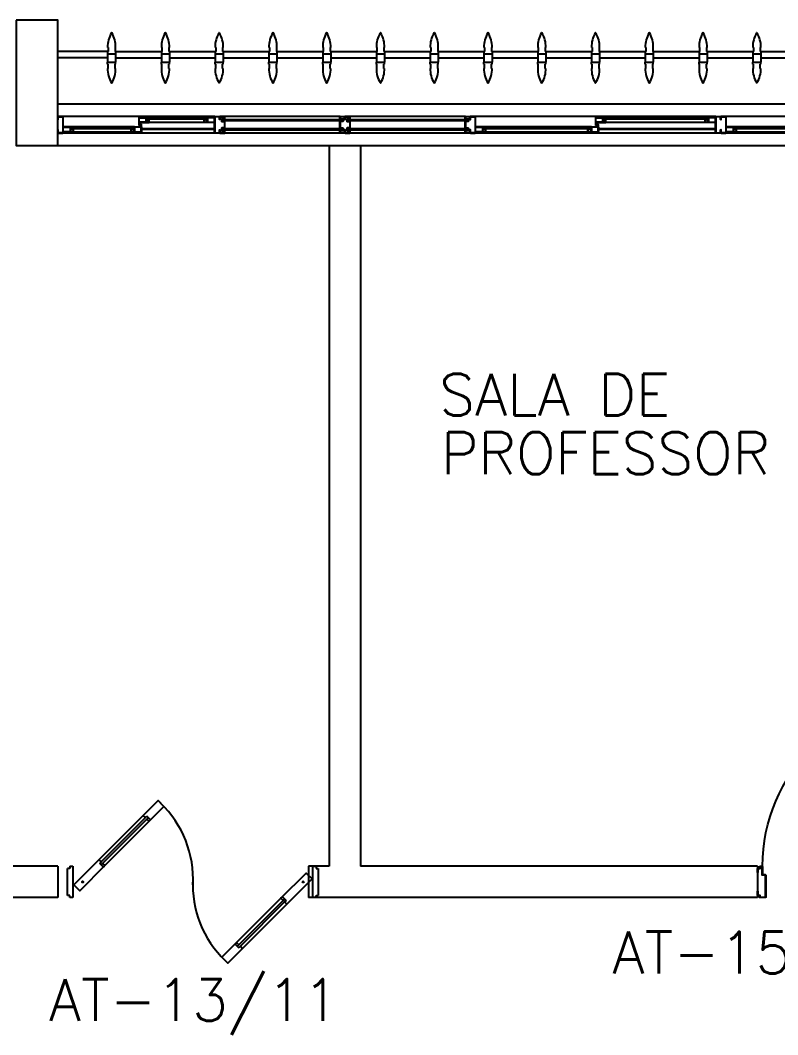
# Model space of a CAD drawing. Header units: millimetres. Extents: x 2686 to 2939, y 1294 to 1441.
# Drawn here: x 2748.941 to 2752.568, y 1316.118 to 1320.975 of the extents above; entities that cross this region are included whole.
import ezdxf

# ---------------------------------------------------------------- set-up
doc = ezdxf.new("R2010")
doc.units = ezdxf.units.MM
for name, color, linetype in [('AR-ALV', 2, 'Continuous'), ('AR-BRISES', 1, 'Continuous'), ('AR-ESQ', 1, 'Continuous'), ('AR-ESTC', 3, 'Continuous'), ('AR-PORTA', 1, 'Continuous'), ('BR-PAINEL', 1, 'Continuous'), ('BR-SUPORTE', 1, 'Continuous'), ('DT-ESQ-BAGUETE-C', 1, 'Continuous'), ('DT-ESQ-BAGUETE-V', 1, 'Continuous'), ('DT-ESQ-CHAPA DOBRADA-V', 1, 'Continuous'), ('DT-ESQ-MARCO-V', 1, 'Continuous'), ('DT-ESQ-PERFIL CADEIRA-C', 2, 'Continuous'), ('DT-ESQ-PERFIL CADEIRA-V', 2, 'Continuous'), ('DT-ESQ-PERFIL U SIMPLES-C', 2, 'Continuous'), ('DT-ESQ-PERFIL U-C', 2, 'Continuous'), ('DT-ESQ-PERFIL U-V', 1, 'Continuous'), ('DT-ESQ-VIDRO-C', 2, 'Continuous'), ('DT-ESQ-VIDRO-V', 71, 'Continuous'), ('DT-TXTMOD', 1, 'Continuous'), ('ENDEREÇO', 2, 'Continuous'), ('maçaneta', 1, 'Continuous'), ('mov', 1, 'Continuous'), ('PM-PERFIL U-C', 2, 'Continuous'), ('PM-V', 1, 'Continuous'), ('pm1', 2, 'Continuous'), ('pm2', 2, 'Continuous'), ('TEXTO', 2, 'Continuous'), ('VIDRO', 2, 'Continuous')]:
    doc.layers.add(name, color=color, linetype=linetype)
doc.styles.add('S10', font='simplex.shx', dxfattribs={"height": 0.1})
doc.styles.add('UNB-100', font='simplex.shx', dxfattribs={"height": 0.2})
doc.styles.add('UNB1-100', font='simplex.shx', dxfattribs={"height": 0.2})

# ---------------------------------------------------------------- blocks, each defined once
blk = doc.blocks.new('EF35-P')
at = {"layer": 'DT-ESQ-BAGUETE-C', "ltscale": 0.1}
for points in [[(1.9015, -0.08), (1.915, -0.08), (1.915, -0.0785), (1.902, -0.0785, -0.414214), (1.9015, -0.078), (1.9015, -0.067, -0.414214), (1.902, -0.0665), (1.915, -0.0665), (1.915, -0.065), (1.9015, -0.065, 0.414214), (1.9, -0.0665), (1.9, -0.0785, 0.414214)], [(2.61, -0.08), (2.5965, -0.08), (2.5965, -0.0785), (2.6095, -0.0785, 0.414214), (2.61, -0.078), (2.61, -0.067, 0.414214), (2.6095, -0.0665), (2.5965, -0.0665), (2.5965, -0.065), (2.61, -0.065, -0.414214), (2.6115, -0.0665), (2.6115, -0.0785, -0.414214)], [(3.1015, -0.08), (3.115, -0.08), (3.115, -0.0785), (3.102, -0.0785, -0.414214), (3.1015, -0.078), (3.1015, -0.067, -0.414214), (3.102, -0.0665), (3.115, -0.0665), (3.115, -0.065), (3.1015, -0.065, 0.414214), (3.1, -0.0665), (3.1, -0.0785, 0.414214)], [(4.7975, -0.08), (4.784, -0.08), (4.784, -0.0785), (4.797, -0.0785, 0.414214), (4.7975, -0.078), (4.7975, -0.067, 0.414214), (4.797, -0.0665), (4.784, -0.0665), (4.784, -0.065), (4.7975, -0.065, -0.414214), (4.799, -0.0665), (4.799, -0.0785, -0.414214)], [(5.0765, -0.08), (5.09, -0.08), (5.09, -0.0785), (5.077, -0.0785, -0.414214), (5.0765, -0.078), (5.0765, -0.067, -0.414214), (5.077, -0.0665), (5.09, -0.0665), (5.09, -0.065), (5.0765, -0.065, 0.414214), (5.075, -0.0665), (5.075, -0.0785, 0.414214)], [(2.0485, -0.125), (2.035, -0.125), (2.035, -0.1235), (2.048, -0.1235, 0.414214), (2.0485, -0.123), (2.0485, -0.112, 0.414214), (2.048, -0.1115), (2.035, -0.1115), (2.035, -0.11), (2.0485, -0.11, -0.414214), (2.05, -0.1115), (2.05, -0.1235, -0.414214)], [(2.5265, -0.125), (2.54, -0.125), (2.54, -0.1235), (2.527, -0.1235, -0.414214), (2.5265, -0.123), (2.5265, -0.112, -0.414214), (2.527, -0.1115), (2.54, -0.1115), (2.54, -0.11), (2.5265, -0.11, 0.414214), (2.525, -0.1115), (2.525, -0.1235, 0.414214)], [(4.4485, -0.125), (4.435, -0.125), (4.435, -0.1235), (4.448, -0.1235, 0.414214), (4.4485, -0.123), (4.4485, -0.112, 0.414214), (4.448, -0.1115), (4.435, -0.1115), (4.435, -0.11), (4.4485, -0.11, -0.414214), (4.45, -0.1115), (4.45, -0.1235, -0.414214)], [(4.714, -0.125), (4.7275, -0.125), (4.7275, -0.1235), (4.7145, -0.1235, -0.414214), (4.714, -0.123), (4.714, -0.112, -0.414214), (4.7145, -0.1115), (4.7275, -0.1115), (4.7275, -0.11), (4.714, -0.11, 0.414214), (4.7125, -0.1115), (4.7125, -0.1235, 0.414214)]]:
    blk.add_lwpolyline(points, format="xyb", close=True, dxfattribs=at)
at = {"layer": 'DT-ESQ-BAGUETE-V', "ltscale": 0.1}
for p, q in [((1.41, -0.065), (1.9015, -0.065)), ((2.61, -0.065), (3.1015, -0.065)), ((4.7975, -0.065), (5.0765, -0.065)), ((2.0485, -0.11), (2.5265, -0.11)), ((4.4485, -0.11), (4.714, -0.11))]:
    blk.add_line(p, q, dxfattribs=at)
at = {"layer": 'DT-ESQ-CHAPA DOBRADA-V', "ltscale": 0.1}
for p, q in [((2, -0.077), (2.5615, -0.077)), ((2, -0.08), (2.5615, -0.08)), ((4.4, -0.077), (4.749, -0.077)), ((4.4, -0.08), (4.749, -0.08))]:
    blk.add_line(p, q, dxfattribs=at)
at = {"layer": 'DT-ESQ-MARCO-V', "ltscale": 0.1}
for p, q in [((3.1985, -0.06), (3.7515, -0.06)), ((3.7985, -0.06), (4.3515, -0.06)), ((3.1985, -0.14), (3.7515, -0.14)), ((3.7985, -0.14), (4.3515, -0.14))]:
    blk.add_line(p, q, dxfattribs=at)
at = {"layer": 'DT-ESQ-PERFIL CADEIRA-C', "ltscale": 0.1}
for p, q in [((1.95, -0.0885), (1.9015, -0.0885)), ((2.5635, -0.0885), (2.61, -0.0885)), ((3.15, -0.0885), (3.1015, -0.0885)), ((4.751, -0.0885), (4.7975, -0.0885)), ((5.125, -0.0885), (5.0765, -0.0885)), ((2, -0.1335), (2.0485, -0.1335)), ((2.573, -0.1335), (2.5265, -0.1335)), ((4.4, -0.1335), (4.4485, -0.1335)), ((4.7605, -0.1335), (4.714, -0.1335))]:
    blk.add_line(p, q, dxfattribs=at)
for points in [[(1.9015, -0.09), (1.95, -0.09), (1.95, -0.0885), (1.915, -0.0885, 0.198912), (1.9161, -0.0881, 0.198913), (1.9165, -0.087), (1.9165, -0.067, -0.414214), (1.917, -0.0665), (1.95, -0.0665), (1.95, -0.065), (1.9165, -0.065, 0.414214), (1.915, -0.0665), (1.915, -0.0785), (1.915, -0.08), (1.915, -0.087), (1.9015, -0.087, 1)], [(2.61, -0.087, -1), (2.61, -0.09), (2.5635, -0.09, -0.414214), (2.5615, -0.088), (2.5615, -0.067, -0.414214), (2.5635, -0.065), (2.595, -0.065, -0.414214), (2.5965, -0.0665), (2.5965, -0.087)], [(2.5965, -0.0885, -0.198913), (2.5954, -0.0881, -0.198913), (2.595, -0.087), (2.595, -0.067, 0.414214), (2.5945, -0.0665), (2.5635, -0.0665, 0.414214), (2.563, -0.067), (2.563, -0.088, 0.414214), (2.5635, -0.0885)], [(3.1015, -0.09), (3.15, -0.09), (3.15, -0.0885), (3.115, -0.0885, 0.198912), (3.1161, -0.0881, 0.198913), (3.1165, -0.087), (3.1165, -0.067, -0.414214), (3.117, -0.0665), (3.15, -0.0665), (3.15, -0.065), (3.1165, -0.065, 0.414214), (3.115, -0.0665), (3.115, -0.0785), (3.115, -0.08), (3.115, -0.087), (3.1015, -0.087, 1)], [(4.7975, -0.087, -1), (4.7975, -0.09), (4.751, -0.09, -0.414214), (4.749, -0.088), (4.749, -0.067, -0.414214), (4.751, -0.065), (4.7825, -0.065, -0.414214), (4.784, -0.0665), (4.784, -0.087)], [(4.784, -0.0885, -0.198913), (4.7829, -0.0881, -0.198913), (4.7825, -0.087), (4.7825, -0.067, 0.414214), (4.782, -0.0665), (4.751, -0.0665, 0.414214), (4.7505, -0.067), (4.7505, -0.088, 0.414214), (4.751, -0.0885)], [(5.0765, -0.09), (5.125, -0.09), (5.125, -0.0885), (5.09, -0.0885, 0.198912), (5.0911, -0.0881, 0.198913), (5.0915, -0.087), (5.0915, -0.067, -0.414214), (5.092, -0.0665), (5.125, -0.0665), (5.125, -0.065), (5.0915, -0.065, 0.414214), (5.09, -0.0665), (5.09, -0.0785), (5.09, -0.08), (5.09, -0.087), (5.0765, -0.087, 1)], [(2.0485, -0.135), (2, -0.135), (2, -0.1335), (2.035, -0.1335, -0.198912), (2.0339, -0.1331, -0.198913), (2.0335, -0.132), (2.0335, -0.112, 0.414214), (2.033, -0.1115), (2, -0.1115), (2, -0.11), (2.0335, -0.11, -0.414214), (2.035, -0.1115), (2.035, -0.1235), (2.035, -0.125), (2.035, -0.132), (2.0485, -0.132, -1)], [(2.5265, -0.132, 1), (2.5265, -0.135), (2.573, -0.135, 0.414214), (2.575, -0.133), (2.575, -0.112, 0.414214), (2.573, -0.11), (2.5415, -0.11, 0.414214), (2.54, -0.1115), (2.54, -0.132)], [(2.54, -0.1335, 0.198913), (2.5411, -0.1331, 0.198913), (2.5415, -0.132), (2.5415, -0.112, -0.414214), (2.542, -0.1115), (2.573, -0.1115, -0.414214), (2.5735, -0.112), (2.5735, -0.133, -0.414214), (2.573, -0.1335)], [(4.4485, -0.135), (4.4, -0.135), (4.4, -0.1335), (4.435, -0.1335, -0.198912), (4.4339, -0.1331, -0.198913), (4.4335, -0.132), (4.4335, -0.112, 0.414214), (4.433, -0.1115), (4.4, -0.1115), (4.4, -0.11), (4.4335, -0.11, -0.414214), (4.435, -0.1115), (4.435, -0.1235), (4.435, -0.125), (4.435, -0.132), (4.4485, -0.132, -1)], [(4.714, -0.132, 1), (4.714, -0.135), (4.7605, -0.135, 0.414214), (4.7625, -0.133), (4.7625, -0.112, 0.414214), (4.7605, -0.11), (4.729, -0.11, 0.414214), (4.7275, -0.1115), (4.7275, -0.132)], [(4.7275, -0.1335, 0.198913), (4.7286, -0.1331, 0.198913), (4.729, -0.132), (4.729, -0.112, -0.414214), (4.7295, -0.1115), (4.7605, -0.1115, -0.414214), (4.761, -0.112), (4.761, -0.133, -0.414214), (4.7605, -0.1335)]]:
    blk.add_lwpolyline(points, format="xyb", close=True, dxfattribs=at)
at = {"layer": 'DT-ESQ-PERFIL CADEIRA-V', "ltscale": 0.1}
for p, q in [((1.395, -0.09), (1.9015, -0.09)), ((2.595, -0.09), (3.1015, -0.09)), ((4.7825, -0.09), (5.0765, -0.09)), ((2.0485, -0.135), (2.5265, -0.135)), ((4.4485, -0.135), (4.714, -0.135))]:
    blk.add_line(p, q, dxfattribs=at)
at = {"layer": 'DT-ESQ-PERFIL U SIMPLES-C', "ltscale": 0.1}
for points in [[(2.5635, -0.102), (2.5715, -0.102), (2.5715, -0.1005), (2.5635, -0.1005, -0.414214), (2.563, -0.1), (2.563, -0.092, -0.414214), (2.5635, -0.0915), (2.5715, -0.0915), (2.5715, -0.09), (2.5635, -0.09, 0.414214), (2.5615, -0.092), (2.5615, -0.1, 0.414214)], [(4.751, -0.102), (4.759, -0.102), (4.759, -0.1005), (4.751, -0.1005, -0.414214), (4.7505, -0.1), (4.7505, -0.092, -0.414214), (4.751, -0.0915), (4.759, -0.0915), (4.759, -0.09), (4.751, -0.09, 0.414214), (4.749, -0.092), (4.749, -0.1, 0.414214)], [(2.573, -0.098), (2.565, -0.098), (2.565, -0.0995), (2.573, -0.0995, -0.414214), (2.5735, -0.1), (2.5735, -0.108, -0.414214), (2.573, -0.1085), (2.565, -0.1085), (2.565, -0.11), (2.573, -0.11, 0.414214), (2.575, -0.108), (2.575, -0.1, 0.414214)], [(4.7605, -0.098), (4.7525, -0.098), (4.7525, -0.0995), (4.7605, -0.0995, -0.414214), (4.761, -0.1), (4.761, -0.108, -0.414214), (4.7605, -0.1085), (4.7525, -0.1085), (4.7525, -0.11), (4.7605, -0.11, 0.414214), (4.7625, -0.108), (4.7625, -0.1, 0.414214)]]:
    blk.add_lwpolyline(points, format="xyb", close=True, dxfattribs=at)
at = {"layer": 'DT-ESQ-PERFIL U-C', "ltscale": 0.1}
for points in [[(1.975, -0.0615, 0.414214), (1.9735, -0.06), (1.9515, -0.06, 0.414214), (1.95, -0.0615), (1.95, -0.1385, 0.414214), (1.9515, -0.14), (1.9735, -0.14, 0.414214), (1.975, -0.1385), (1.975, -0.125), (1.9735, -0.125), (1.9735, -0.138, -0.414214), (1.973, -0.1385), (1.952, -0.1385, -0.414214), (1.9515, -0.138), (1.9515, -0.062, -0.414214), (1.952, -0.0615), (1.973, -0.0615, -0.414214), (1.9735, -0.062), (1.9735, -0.075), (1.975, -0.075)], [(1.975, -0.0615, -0.414214), (1.9765, -0.06), (1.9985, -0.06, -0.414214), (2, -0.0615), (2, -0.1385, -0.414214), (1.9985, -0.14), (1.9765, -0.14, -0.414214), (1.975, -0.1385), (1.975, -0.125), (1.9765, -0.125), (1.9765, -0.138, 0.414214), (1.977, -0.1385), (1.998, -0.1385, 0.414214), (1.9985, -0.138), (1.9985, -0.062, 0.414214), (1.998, -0.0615), (1.977, -0.0615, 0.414214), (1.9765, -0.062), (1.9765, -0.075), (1.975, -0.075)], [(3.175, -0.0615, 0.414214), (3.1735, -0.06), (3.1515, -0.06, 0.414214), (3.15, -0.0615), (3.15, -0.1385, 0.414214), (3.1515, -0.14), (3.1735, -0.14, 0.414214), (3.175, -0.1385), (3.175, -0.125), (3.1735, -0.125), (3.1735, -0.138, -0.414214), (3.173, -0.1385), (3.152, -0.1385, -0.414214), (3.1515, -0.138), (3.1515, -0.062, -0.414214), (3.152, -0.0615), (3.173, -0.0615, -0.414214), (3.1735, -0.062), (3.1735, -0.075), (3.175, -0.075)], [(3.2, -0.1285), (3.2, -0.1385, -0.414214), (3.1985, -0.14), (3.1765, -0.14, -0.414214), (3.175, -0.1385), (3.175, -0.125), (3.1765, -0.125), (3.1765, -0.138, 0.414214), (3.177, -0.1385), (3.198, -0.1385, 0.414214), (3.1985, -0.138), (3.1985, -0.1285), (3.1855, -0.1285, -0.414214), (3.184, -0.127), (3.184, -0.117, -0.414214), (3.1855, -0.1155), (3.1985, -0.1155), (3.1985, -0.0845), (3.1855, -0.0845, -0.414214), (3.184, -0.083), (3.184, -0.073, -0.414214), (3.1855, -0.0715), (3.1985, -0.0715), (3.1985, -0.062, 0.414214), (3.198, -0.0615), (3.177, -0.0615, 0.414214), (3.1765, -0.062), (3.1765, -0.075), (3.175, -0.075), (3.175, -0.0615, -0.414214), (3.1765, -0.06), (3.1985, -0.06, -0.414214), (3.2, -0.0615), (3.2, -0.0715, -0.414214), (3.1985, -0.073), (3.1855, -0.073), (3.1855, -0.083), (3.1985, -0.083), (3.1985, -0.083, -0.414214), (3.2, -0.0845), (3.2, -0.1155, -0.414214), (3.1985, -0.117), (3.1985, -0.117), (3.1855, -0.117), (3.1855, -0.127), (3.1985, -0.127, -0.414214)], [(3.75, -0.1285), (3.75, -0.1385, 0.414214), (3.7515, -0.14), (3.7735, -0.14, 0.414214), (3.775, -0.1385), (3.775, -0.125), (3.7735, -0.125), (3.7735, -0.138, -0.414214), (3.773, -0.1385), (3.752, -0.1385, -0.414214), (3.7515, -0.138), (3.7515, -0.1285), (3.7645, -0.1285, 0.414214), (3.766, -0.127), (3.766, -0.117, 0.414214), (3.7645, -0.1155), (3.7515, -0.1155), (3.7515, -0.0845), (3.7645, -0.0845, 0.414214), (3.766, -0.083), (3.766, -0.073, 0.414214), (3.7645, -0.0715), (3.7515, -0.0715), (3.7515, -0.062, -0.414214), (3.752, -0.0615), (3.773, -0.0615, -0.414214), (3.7735, -0.062), (3.7735, -0.075), (3.775, -0.075), (3.775, -0.0615, 0.414214), (3.7735, -0.06), (3.7515, -0.06, 0.414214), (3.75, -0.0615), (3.75, -0.0715, 0.414214), (3.7515, -0.073), (3.7645, -0.073), (3.7645, -0.083), (3.7515, -0.083), (3.7515, -0.083, 0.414214), (3.75, -0.0845), (3.75, -0.1155, 0.414214), (3.7515, -0.117), (3.7515, -0.117), (3.7645, -0.117), (3.7645, -0.127), (3.7515, -0.127, 0.414214)], [(3.8, -0.1285), (3.8, -0.1385, -0.414214), (3.7985, -0.14), (3.7765, -0.14, -0.414214), (3.775, -0.1385), (3.775, -0.125), (3.7765, -0.125), (3.7765, -0.138, 0.414214), (3.777, -0.1385), (3.798, -0.1385, 0.414214), (3.7985, -0.138), (3.7985, -0.1285), (3.7855, -0.1285, -0.414214), (3.784, -0.127), (3.784, -0.117, -0.414214), (3.7855, -0.1155), (3.7985, -0.1155), (3.7985, -0.0845), (3.7855, -0.0845, -0.414214), (3.784, -0.083), (3.784, -0.073, -0.414214), (3.7855, -0.0715), (3.7985, -0.0715), (3.7985, -0.062, 0.414214), (3.798, -0.0615), (3.777, -0.0615, 0.414214), (3.7765, -0.062), (3.7765, -0.075), (3.775, -0.075), (3.775, -0.0615, -0.414214), (3.7765, -0.06), (3.7985, -0.06, -0.414214), (3.8, -0.0615), (3.8, -0.0715, -0.414214), (3.7985, -0.073), (3.7855, -0.073), (3.7855, -0.083), (3.7985, -0.083), (3.7985, -0.083, -0.414214), (3.8, -0.0845), (3.8, -0.1155, -0.414214), (3.7985, -0.117), (3.7985, -0.117), (3.7855, -0.117), (3.7855, -0.127), (3.7985, -0.127, -0.414214)], [(4.35, -0.1285), (4.35, -0.1385, 0.414214), (4.3515, -0.14), (4.3735, -0.14, 0.414214), (4.375, -0.1385), (4.375, -0.125), (4.3735, -0.125), (4.3735, -0.138, -0.414214), (4.373, -0.1385), (4.352, -0.1385, -0.414214), (4.3515, -0.138), (4.3515, -0.1285), (4.3645, -0.1285, 0.414214), (4.366, -0.127), (4.366, -0.117, 0.414214), (4.3645, -0.1155), (4.3515, -0.1155), (4.3515, -0.0845), (4.3645, -0.0845, 0.414214), (4.366, -0.083), (4.366, -0.073, 0.414214), (4.3645, -0.0715), (4.3515, -0.0715), (4.3515, -0.062, -0.414214), (4.352, -0.0615), (4.373, -0.0615, -0.414214), (4.3735, -0.062), (4.3735, -0.075), (4.375, -0.075), (4.375, -0.0615, 0.414214), (4.3735, -0.06), (4.3515, -0.06, 0.414214), (4.35, -0.0615), (4.35, -0.0715, 0.414214), (4.3515, -0.073), (4.3645, -0.073), (4.3645, -0.083), (4.3515, -0.083), (4.3515, -0.083, 0.414214), (4.35, -0.0845), (4.35, -0.1155, 0.414214), (4.3515, -0.117), (4.3515, -0.117), (4.3645, -0.117), (4.3645, -0.127), (4.3515, -0.127, 0.414214)], [(4.375, -0.0615, -0.414214), (4.3765, -0.06), (4.3985, -0.06, -0.414214), (4.4, -0.0615), (4.4, -0.1385, -0.414214), (4.3985, -0.14), (4.3765, -0.14, -0.414214), (4.375, -0.1385), (4.375, -0.125), (4.3765, -0.125), (4.3765, -0.138, 0.414214), (4.377, -0.1385), (4.398, -0.1385, 0.414214), (4.3985, -0.138), (4.3985, -0.062, 0.414214), (4.398, -0.0615), (4.377, -0.0615, 0.414214), (4.3765, -0.062), (4.3765, -0.075), (4.375, -0.075)], [(5.15, -0.0615, 0.414214), (5.1485, -0.06), (5.1265, -0.06, 0.414214), (5.125, -0.0615), (5.125, -0.1385, 0.414214), (5.1265, -0.14), (5.1485, -0.14, 0.414214), (5.15, -0.1385), (5.15, -0.125), (5.1485, -0.125), (5.1485, -0.138, -0.414214), (5.148, -0.1385), (5.127, -0.1385, -0.414214), (5.1265, -0.138), (5.1265, -0.062, -0.414214), (5.127, -0.0615), (5.148, -0.0615, -0.414214), (5.1485, -0.062), (5.1485, -0.075), (5.15, -0.075)]]:
    blk.add_lwpolyline(points, format="xyb", close=True, dxfattribs=at)
at = {"layer": 'DT-ESQ-PERFIL U-V', "ltscale": 0.1}
for p, q in [((0.7985, -0.06), (1.9515, -0.06)), ((1.9985, -0.06), (3.1515, -0.06)), ((4.3985, -0.06), (5.1265, -0.06)), ((0.7985, -0.14), (1.9515, -0.14)), ((1.9985, -0.14), (3.1515, -0.14)), ((4.3985, -0.14), (5.1265, -0.14))]:
    blk.add_line(p, q, dxfattribs=at)
at = {"layer": 'DT-ESQ-VIDRO-C', "ltscale": 0.1}
for points in [[(1.9125, -0.085), (1.9125, -0.082), (1.399, -0.082), (1.399, -0.085)], [(3.1125, -0.085), (3.1125, -0.082), (2.599, -0.082), (2.599, -0.085)], [(3.7625, -0.081), (3.7625, -0.075), (3.1875, -0.075), (3.1875, -0.081)], [(4.3625, -0.081), (4.3625, -0.075), (3.7875, -0.075), (3.7875, -0.081)], [(5.0875, -0.085), (5.0875, -0.082), (4.7865, -0.082), (4.7865, -0.085)], [(2.038, -0.13), (2.038, -0.127), (2.537, -0.127), (2.537, -0.13)], [(4.438, -0.13), (4.438, -0.127), (4.7245, -0.127), (4.7245, -0.13)]]:
    blk.add_lwpolyline(points, close=True, dxfattribs=at)
at = {"layer": 'DT-ESQ-VIDRO-V', "ltscale": 0.1}
for points in [[(3.7625, -0.119), (3.7625, -0.125), (3.1875, -0.125), (3.1875, -0.119)], [(4.3625, -0.119), (4.3625, -0.125), (3.7875, -0.125), (3.7875, -0.119)]]:
    blk.add_lwpolyline(points, close=True, dxfattribs=at)
at = {"layer": 'DT-TXTMOD', "ltscale": 0.1, "style": 'S10', "flags": 3}
for tag, p in [('M01', (0.025, -0.28)), ('M02', (0.3253, -0.28)), ('M03', (0.627, -0.28)), ('M04', (0.9288, -0.28)), ('M05', (1.2306, -0.28)), ('M06', (1.5323, -0.28)), ('M07', (1.8341, -0.28)), ('M08', (2.1359, -0.28)), ('M09', (2.4376, -0.28)), ('M10', (2.7394, -0.28)), ('M11', (3.0412, -0.28)), ('M12', (3.3429, -0.28)), ('M13', (3.6447, -0.28)), ('M14', (3.9464, -0.28)), ('M15', (4.2482, -0.28)), ('M16', (4.55, -0.28)), ('M17', (4.8517, -0.28))]:
    blk.add_attdef(tag, p, '', height=0.1, dxfattribs=at)
blk = doc.blocks.new('BR-MODULO8')
at = {"layer": 'BR-PAINEL'}
for p, q in [((-4.9117, 0.27), (-4.9092, 0.27)), ((-4.9117, 0.25), (-4.9117, 0.24)), ((-4.9117, 0.25), (-4.9092, 0.25)), ((-4.9092, 0.27), (-4.9092, 0.25)), ((-4.8758, 0.27), (-4.8758, 0.25)), ((-4.8733, 0.27), (-4.8758, 0.27)), ((-4.8733, 0.25), (-4.8758, 0.25)), ((-4.8733, 0.25), (-4.8733, 0.24)), ((-4.6542, 0.27), (-4.6517, 0.27)), ((-4.6542, 0.25), (-4.6542, 0.24)), ((-4.6542, 0.25), (-4.6517, 0.25)), ((-4.6517, 0.27), (-4.6517, 0.25)), ((-4.6183, 0.27), (-4.6183, 0.25)), ((-4.6158, 0.27), (-4.6183, 0.27)), ((-4.6158, 0.25), (-4.6183, 0.25)), ((-4.6158, 0.25), (-4.6158, 0.24)), ((-4.3967, 0.27), (-4.3942, 0.27)), ((-4.3967, 0.25), (-4.3967, 0.24)), ((-4.3967, 0.25), (-4.3942, 0.25)), ((-4.3942, 0.27), (-4.3942, 0.25)), ((-4.3608, 0.27), (-4.3608, 0.25)), ((-4.3583, 0.27), (-4.3608, 0.27)), ((-4.3583, 0.25), (-4.3608, 0.25)), ((-4.3583, 0.25), (-4.3583, 0.24)), ((-4.1392, 0.27), (-4.1367, 0.27)), ((-4.1392, 0.25), (-4.1392, 0.24)), ((-4.1392, 0.25), (-4.1367, 0.25)), ((-4.1367, 0.27), (-4.1367, 0.25)), ((-4.1033, 0.27), (-4.1033, 0.25)), ((-4.1008, 0.27), (-4.1033, 0.27)), ((-4.1008, 0.25), (-4.1033, 0.25)), ((-4.1008, 0.25), (-4.1008, 0.24)), ((-3.8817, 0.27), (-3.8792, 0.27)), ((-3.8817, 0.25), (-3.8817, 0.24)), ((-3.8817, 0.25), (-3.8792, 0.25)), ((-3.8792, 0.27), (-3.8792, 0.25)), ((-3.8458, 0.27), (-3.8458, 0.25)), ((-3.8433, 0.27), (-3.8458, 0.27)), ((-3.8433, 0.25), (-3.8458, 0.25)), ((-3.8433, 0.25), (-3.8433, 0.24)), ((-3.6242, 0.27), (-3.6217, 0.27)), ((-3.6242, 0.25), (-3.6242, 0.24)), ((-3.6242, 0.25), (-3.6217, 0.25)), ((-3.6217, 0.27), (-3.6217, 0.25)), ((-3.5883, 0.27), (-3.5883, 0.25)), ((-3.5858, 0.27), (-3.5883, 0.27)), ((-3.5858, 0.25), (-3.5883, 0.25)), ((-3.5858, 0.25), (-3.5858, 0.24)), ((-3.3667, 0.27), (-3.3642, 0.27)), ((-3.3667, 0.25), (-3.3667, 0.24)), ((-3.3667, 0.25), (-3.3642, 0.25)), ((-3.3642, 0.27), (-3.3642, 0.25)), ((-3.3308, 0.27), (-3.3308, 0.25)), ((-3.3283, 0.27), (-3.3308, 0.27)), ((-3.3283, 0.25), (-3.3308, 0.25)), ((-3.3283, 0.25), (-3.3283, 0.24)), ((-3.1092, 0.27), (-3.1067, 0.27)), ((-3.1092, 0.25), (-3.1092, 0.24)), ((-3.1092, 0.25), (-3.1067, 0.25)), ((-3.1067, 0.27), (-3.1067, 0.25)), ((-3.0733, 0.27), (-3.0733, 0.25)), ((-3.0708, 0.27), (-3.0733, 0.27)), ((-3.0708, 0.25), (-3.0733, 0.25)), ((-3.0708, 0.25), (-3.0708, 0.24)), ((-2.8517, 0.27), (-2.8492, 0.27)), ((-2.8517, 0.25), (-2.8517, 0.24)), ((-2.8517, 0.25), (-2.8492, 0.25)), ((-2.8492, 0.27), (-2.8492, 0.25)), ((-2.8158, 0.27), (-2.8158, 0.25)), ((-2.8133, 0.27), (-2.8158, 0.27)), ((-2.8133, 0.25), (-2.8158, 0.25)), ((-2.8133, 0.25), (-2.8133, 0.24)), ((-2.5942, 0.27), (-2.5917, 0.27)), ((-2.5942, 0.25), (-2.5942, 0.24)), ((-2.5942, 0.25), (-2.5917, 0.25)), ((-2.5917, 0.27), (-2.5917, 0.25)), ((-2.5583, 0.27), (-2.5583, 0.25)), ((-2.5558, 0.27), (-2.5583, 0.27)), ((-2.5558, 0.25), (-2.5583, 0.25)), ((-2.5558, 0.25), (-2.5558, 0.24)), ((-2.3367, 0.27), (-2.3342, 0.27)), ((-2.3367, 0.25), (-2.3367, 0.24)), ((-2.3367, 0.25), (-2.3342, 0.25)), ((-2.3342, 0.27), (-2.3342, 0.25)), ((-2.3008, 0.27), (-2.3008, 0.25)), ((-2.2983, 0.27), (-2.3008, 0.27)), ((-2.2983, 0.25), (-2.3008, 0.25)), ((-2.2983, 0.25), (-2.2983, 0.24)), ((-2.0792, 0.27), (-2.0767, 0.27)), ((-2.0792, 0.25), (-2.0792, 0.24)), ((-2.0792, 0.25), (-2.0767, 0.25)), ((-2.0767, 0.27), (-2.0767, 0.25)), ((-2.0433, 0.27), (-2.0433, 0.25)), ((-2.0408, 0.27), (-2.0433, 0.27)), ((-2.0408, 0.25), (-2.0433, 0.25)), ((-2.0408, 0.25), (-2.0408, 0.24)), ((-1.8217, 0.27), (-1.8192, 0.27)), ((-1.8217, 0.25), (-1.8217, 0.24)), ((-1.8217, 0.25), (-1.8192, 0.25)), ((-1.8192, 0.27), (-1.8192, 0.25)), ((-1.7858, 0.27), (-1.7858, 0.25)), ((-1.7833, 0.27), (-1.7858, 0.27)), ((-1.7833, 0.25), (-1.7858, 0.25)), ((-1.7833, 0.25), (-1.7833, 0.24)), ((-4.9117, 0.24), (-4.8733, 0.24)), ((-4.9117, 0.24), (-4.9117, 0.2)), ((-4.9117, 0.2), (-4.8733, 0.2)), ((-4.9117, 0.19), (-4.9117, 0.2)), ((-4.8733, 0.24), (-4.8733, 0.2)), ((-4.8733, 0.19), (-4.8733, 0.2)), ((-4.6542, 0.24), (-4.6158, 0.24)), ((-4.6542, 0.24), (-4.6542, 0.2)), ((-4.6542, 0.2), (-4.6158, 0.2)), ((-4.6542, 0.19), (-4.6542, 0.2)), ((-4.6158, 0.24), (-4.6158, 0.2)), ((-4.6158, 0.19), (-4.6158, 0.2)), ((-4.3967, 0.24), (-4.3583, 0.24)), ((-4.3967, 0.24), (-4.3967, 0.2)), ((-4.3967, 0.2), (-4.3583, 0.2)), ((-4.3967, 0.19), (-4.3967, 0.2)), ((-4.3583, 0.24), (-4.3583, 0.2)), ((-4.3583, 0.19), (-4.3583, 0.2)), ((-4.1392, 0.24), (-4.1008, 0.24)), ((-4.1392, 0.24), (-4.1392, 0.2)), ((-4.1392, 0.2), (-4.1008, 0.2)), ((-4.1392, 0.19), (-4.1392, 0.2)), ((-4.1008, 0.24), (-4.1008, 0.2)), ((-4.1008, 0.19), (-4.1008, 0.2)), ((-3.8817, 0.24), (-3.8433, 0.24)), ((-3.8817, 0.24), (-3.8817, 0.2)), ((-3.8817, 0.2), (-3.8433, 0.2)), ((-3.8817, 0.19), (-3.8817, 0.2)), ((-3.8433, 0.24), (-3.8433, 0.2)), ((-3.8433, 0.19), (-3.8433, 0.2)), ((-3.6242, 0.24), (-3.5858, 0.24)), ((-3.6242, 0.24), (-3.6242, 0.2)), ((-3.6242, 0.2), (-3.5858, 0.2)), ((-3.6242, 0.19), (-3.6242, 0.2)), ((-3.5858, 0.24), (-3.5858, 0.2)), ((-3.5858, 0.19), (-3.5858, 0.2)), ((-3.3667, 0.24), (-3.3283, 0.24)), ((-3.3667, 0.24), (-3.3667, 0.2)), ((-3.3667, 0.2), (-3.3283, 0.2)), ((-3.3667, 0.19), (-3.3667, 0.2)), ((-3.3283, 0.24), (-3.3283, 0.2)), ((-3.3283, 0.19), (-3.3283, 0.2)), ((-3.1092, 0.24), (-3.0708, 0.24)), ((-3.1092, 0.24), (-3.1092, 0.2)), ((-3.1092, 0.2), (-3.0708, 0.2)), ((-3.1092, 0.19), (-3.1092, 0.2)), ((-3.0708, 0.24), (-3.0708, 0.2)), ((-3.0708, 0.19), (-3.0708, 0.2)), ((-2.8517, 0.24), (-2.8133, 0.24)), ((-2.8517, 0.24), (-2.8517, 0.2)), ((-2.8517, 0.2), (-2.8133, 0.2)), ((-2.8517, 0.19), (-2.8517, 0.2)), ((-2.8133, 0.24), (-2.8133, 0.2)), ((-2.8133, 0.19), (-2.8133, 0.2)), ((-2.5942, 0.24), (-2.5558, 0.24)), ((-2.5942, 0.24), (-2.5942, 0.2)), ((-2.5942, 0.2), (-2.5558, 0.2)), ((-2.5942, 0.19), (-2.5942, 0.2)), ((-2.5558, 0.24), (-2.5558, 0.2)), ((-2.5558, 0.19), (-2.5558, 0.2)), ((-2.3367, 0.24), (-2.2983, 0.24)), ((-2.3367, 0.24), (-2.3367, 0.2)), ((-2.3367, 0.2), (-2.2983, 0.2)), ((-2.3367, 0.19), (-2.3367, 0.2)), ((-2.2983, 0.24), (-2.2983, 0.2)), ((-2.2983, 0.19), (-2.2983, 0.2)), ((-2.0792, 0.24), (-2.0408, 0.24)), ((-2.0792, 0.24), (-2.0792, 0.2)), ((-2.0792, 0.2), (-2.0408, 0.2)), ((-2.0792, 0.19), (-2.0792, 0.2)), ((-2.0408, 0.24), (-2.0408, 0.2)), ((-2.0408, 0.19), (-2.0408, 0.2)), ((-1.8217, 0.24), (-1.7833, 0.24)), ((-1.8217, 0.24), (-1.8217, 0.2)), ((-1.8217, 0.2), (-1.7833, 0.2)), ((-1.8217, 0.19), (-1.8217, 0.2)), ((-1.7833, 0.24), (-1.7833, 0.2)), ((-1.7833, 0.19), (-1.7833, 0.2)), ((-4.9117, 0.19), (-4.9092, 0.19)), ((-4.9117, 0.17), (-4.9092, 0.17)), ((-4.9092, 0.17), (-4.9092, 0.19)), ((-4.8733, 0.19), (-4.8758, 0.19)), ((-4.8758, 0.17), (-4.8758, 0.19)), ((-4.8733, 0.17), (-4.8758, 0.17)), ((-4.6542, 0.19), (-4.6517, 0.19)), ((-4.6542, 0.17), (-4.6517, 0.17)), ((-4.6517, 0.17), (-4.6517, 0.19)), ((-4.6158, 0.19), (-4.6183, 0.19)), ((-4.6183, 0.17), (-4.6183, 0.19)), ((-4.6158, 0.17), (-4.6183, 0.17)), ((-4.3967, 0.19), (-4.3942, 0.19)), ((-4.3967, 0.17), (-4.3942, 0.17)), ((-4.3942, 0.17), (-4.3942, 0.19)), ((-4.3583, 0.19), (-4.3608, 0.19)), ((-4.3608, 0.17), (-4.3608, 0.19)), ((-4.3583, 0.17), (-4.3608, 0.17)), ((-4.1392, 0.19), (-4.1367, 0.19)), ((-4.1392, 0.17), (-4.1367, 0.17)), ((-4.1367, 0.17), (-4.1367, 0.19)), ((-4.1008, 0.19), (-4.1033, 0.19)), ((-4.1033, 0.17), (-4.1033, 0.19)), ((-4.1008, 0.17), (-4.1033, 0.17)), ((-3.8817, 0.19), (-3.8792, 0.19)), ((-3.8817, 0.17), (-3.8792, 0.17)), ((-3.8792, 0.17), (-3.8792, 0.19)), ((-3.8433, 0.19), (-3.8458, 0.19)), ((-3.8458, 0.17), (-3.8458, 0.19)), ((-3.8433, 0.17), (-3.8458, 0.17)), ((-3.6242, 0.19), (-3.6217, 0.19)), ((-3.6242, 0.17), (-3.6217, 0.17)), ((-3.6217, 0.17), (-3.6217, 0.19)), ((-3.5858, 0.19), (-3.5883, 0.19)), ((-3.5883, 0.17), (-3.5883, 0.19)), ((-3.5858, 0.17), (-3.5883, 0.17)), ((-3.3667, 0.19), (-3.3642, 0.19)), ((-3.3667, 0.17), (-3.3642, 0.17)), ((-3.3642, 0.17), (-3.3642, 0.19)), ((-3.3283, 0.19), (-3.3308, 0.19)), ((-3.3308, 0.17), (-3.3308, 0.19)), ((-3.3283, 0.17), (-3.3308, 0.17)), ((-3.1092, 0.19), (-3.1067, 0.19)), ((-3.1092, 0.17), (-3.1067, 0.17)), ((-3.1067, 0.17), (-3.1067, 0.19)), ((-3.0708, 0.19), (-3.0733, 0.19)), ((-3.0733, 0.17), (-3.0733, 0.19)), ((-3.0708, 0.17), (-3.0733, 0.17)), ((-2.8517, 0.19), (-2.8492, 0.19)), ((-2.8517, 0.17), (-2.8492, 0.17)), ((-2.8492, 0.17), (-2.8492, 0.19)), ((-2.8133, 0.19), (-2.8158, 0.19)), ((-2.8158, 0.17), (-2.8158, 0.19)), ((-2.8133, 0.17), (-2.8158, 0.17)), ((-2.5942, 0.19), (-2.5917, 0.19)), ((-2.5942, 0.17), (-2.5917, 0.17)), ((-2.5917, 0.17), (-2.5917, 0.19)), ((-2.5558, 0.19), (-2.5583, 0.19)), ((-2.5583, 0.17), (-2.5583, 0.19)), ((-2.5558, 0.17), (-2.5583, 0.17)), ((-2.3367, 0.19), (-2.3342, 0.19)), ((-2.3367, 0.17), (-2.3342, 0.17)), ((-2.3342, 0.17), (-2.3342, 0.19)), ((-2.2983, 0.19), (-2.3008, 0.19)), ((-2.3008, 0.17), (-2.3008, 0.19)), ((-2.2983, 0.17), (-2.3008, 0.17)), ((-2.0792, 0.19), (-2.0767, 0.19)), ((-2.0792, 0.17), (-2.0767, 0.17)), ((-2.0767, 0.17), (-2.0767, 0.19)), ((-2.0408, 0.19), (-2.0433, 0.19)), ((-2.0433, 0.17), (-2.0433, 0.19)), ((-2.0408, 0.17), (-2.0433, 0.17)), ((-1.8217, 0.19), (-1.8192, 0.19)), ((-1.8217, 0.17), (-1.8192, 0.17)), ((-1.8192, 0.17), (-1.8192, 0.19)), ((-1.7833, 0.19), (-1.7858, 0.19)), ((-1.7858, 0.17), (-1.7858, 0.19)), ((-1.7833, 0.17), (-1.7858, 0.17))]:
    blk.add_line(p, q, dxfattribs=at)
for centre, radius, start, end in [((-4.7867, 0.2739), 0.1251, 148.4721, 181.772), ((-4.8925, 0.3387), 0.001, 37.1012, 142.8988), ((-4.9983, 0.2739), 0.1251, 358.228, 31.5279), ((-4.5292, 0.2739), 0.1251, 148.4721, 181.772), ((-4.635, 0.3387), 0.001, 37.1012, 142.8988), ((-4.7408, 0.2739), 0.1251, 358.228, 31.5279), ((-4.2717, 0.2739), 0.1251, 148.4721, 181.772), ((-4.3775, 0.3387), 0.001, 37.1012, 142.8988), ((-4.4833, 0.2739), 0.1251, 358.228, 31.5279), ((-4.0142, 0.2739), 0.1251, 148.4721, 181.772), ((-4.12, 0.3387), 0.001, 37.1012, 142.8988), ((-4.2258, 0.2739), 0.1251, 358.228, 31.5279), ((-3.7567, 0.2739), 0.1251, 148.4721, 181.772), ((-3.8625, 0.3387), 0.001, 37.1012, 142.8988), ((-3.9683, 0.2739), 0.1251, 358.228, 31.5279), ((-3.4992, 0.2739), 0.1251, 148.4721, 181.772), ((-3.605, 0.3387), 0.001, 37.1012, 142.8988), ((-3.7108, 0.2739), 0.1251, 358.228, 31.5279), ((-3.2417, 0.2739), 0.1251, 148.4721, 181.772), ((-3.3475, 0.3387), 0.001, 37.1012, 142.8988), ((-3.4533, 0.2739), 0.1251, 358.228, 31.5279), ((-2.9842, 0.2739), 0.1251, 148.4721, 181.772), ((-3.09, 0.3387), 0.001, 37.1012, 142.8988), ((-3.1958, 0.2739), 0.1251, 358.228, 31.5279), ((-2.7267, 0.2739), 0.1251, 148.4721, 181.772), ((-2.8325, 0.3387), 0.001, 37.1012, 142.8988), ((-2.9383, 0.2739), 0.1251, 358.228, 31.5279), ((-2.4692, 0.2739), 0.1251, 148.4721, 181.772), ((-2.575, 0.3387), 0.001, 37.1012, 142.8988), ((-2.6808, 0.2739), 0.1251, 358.228, 31.5279), ((-2.2117, 0.2739), 0.1251, 148.4721, 181.772), ((-2.3175, 0.3387), 0.001, 37.1012, 142.8988), ((-2.4233, 0.2739), 0.1251, 358.228, 31.5279), ((-1.9542, 0.2739), 0.1251, 148.4721, 181.772), ((-2.06, 0.3387), 0.001, 37.1012, 142.8988), ((-2.1658, 0.2739), 0.1251, 358.228, 31.5279), ((-1.6967, 0.2739), 0.1251, 148.4721, 181.772), ((-1.8025, 0.3387), 0.001, 37.1012, 142.8988), ((-1.9083, 0.2739), 0.1251, 358.228, 31.5279), ((-4.7867, 0.1661), 0.1251, 178.228, 211.5279), ((-4.9983, 0.1661), 0.1251, 328.4721, 1.772), ((-4.5292, 0.1661), 0.1251, 178.228, 211.5279), ((-4.7408, 0.1661), 0.1251, 328.4721, 1.772), ((-4.2717, 0.1661), 0.1251, 178.228, 211.5279), ((-4.4833, 0.1661), 0.1251, 328.4721, 1.772), ((-4.0142, 0.1661), 0.1251, 178.228, 211.5279), ((-4.2258, 0.1661), 0.1251, 328.4721, 1.772), ((-3.7567, 0.1661), 0.1251, 178.228, 211.5279), ((-3.9683, 0.1661), 0.1251, 328.4721, 1.772), ((-3.4992, 0.1661), 0.1251, 178.228, 211.5279), ((-3.7108, 0.1661), 0.1251, 328.4721, 1.772), ((-3.2417, 0.1661), 0.1251, 178.228, 211.5279), ((-3.4533, 0.1661), 0.1251, 328.4721, 1.772), ((-2.9842, 0.1661), 0.1251, 178.228, 211.5279), ((-3.1958, 0.1661), 0.1251, 328.4721, 1.772), ((-2.7267, 0.1661), 0.1251, 178.228, 211.5279), ((-2.9383, 0.1661), 0.1251, 328.4721, 1.772), ((-2.4692, 0.1661), 0.1251, 178.228, 211.5279), ((-2.6808, 0.1661), 0.1251, 328.4721, 1.772), ((-2.2117, 0.1661), 0.1251, 178.228, 211.5279), ((-2.4233, 0.1661), 0.1251, 328.4721, 1.772), ((-1.9542, 0.1661), 0.1251, 178.228, 211.5279), ((-2.1658, 0.1661), 0.1251, 328.4721, 1.772), ((-1.6967, 0.1661), 0.1251, 178.228, 211.5279), ((-1.9083, 0.1661), 0.1251, 328.4721, 1.772), ((-4.8925, 0.1013), 0.001, 217.1012, 322.8988), ((-4.635, 0.1013), 0.001, 217.1012, 322.8988), ((-4.3775, 0.1013), 0.001, 217.1012, 322.8988), ((-4.12, 0.1013), 0.001, 217.1012, 322.8988), ((-3.8625, 0.1013), 0.001, 217.1012, 322.8988), ((-3.605, 0.1013), 0.001, 217.1012, 322.8988), ((-3.3475, 0.1013), 0.001, 217.1012, 322.8988), ((-3.09, 0.1013), 0.001, 217.1012, 322.8988), ((-2.8325, 0.1013), 0.001, 217.1012, 322.8988), ((-2.575, 0.1013), 0.001, 217.1012, 322.8988), ((-2.3175, 0.1013), 0.001, 217.1012, 322.8988), ((-2.06, 0.1013), 0.001, 217.1012, 322.8988), ((-1.8025, 0.1013), 0.001, 217.1012, 322.8988)]:
    blk.add_arc(centre, radius, start, end, dxfattribs=at)
at = {"layer": 'BR-SUPORTE'}
for p, q in [((-4.9117, 0.25), (-5.15, 0.25)), ((-4.8733, 0.25), (-4.6517, 0.25)), ((-4.6158, 0.25), (-4.3942, 0.25)), ((-4.3583, 0.25), (-4.1367, 0.25)), ((-4.1008, 0.25), (-3.8792, 0.25)), ((-3.8433, 0.25), (-3.6217, 0.25)), ((-3.5858, 0.25), (-3.3642, 0.25)), ((-3.3283, 0.25), (-3.1067, 0.25)), ((-3.0708, 0.25), (-2.8492, 0.25)), ((-2.8133, 0.25), (-2.5917, 0.25)), ((-2.5558, 0.25), (-2.3342, 0.25)), ((-2.2983, 0.25), (-2.0767, 0.25)), ((-2.0408, 0.25), (-1.8192, 0.25)), ((-1.7833, 0.25), (-1.5617, 0.25)), ((-4.9117, 0.22), (-5.15, 0.22)), ((-4.8733, 0.22), (-4.6542, 0.22)), ((-4.6158, 0.22), (-4.3967, 0.22)), ((-4.3583, 0.22), (-4.1392, 0.22)), ((-4.1008, 0.22), (-3.8817, 0.22)), ((-3.8433, 0.22), (-3.6242, 0.22)), ((-3.5858, 0.22), (-3.3667, 0.22)), ((-3.3283, 0.22), (-3.1092, 0.22)), ((-3.0708, 0.22), (-2.8517, 0.22)), ((-2.8133, 0.22), (-2.5942, 0.22)), ((-2.5558, 0.22), (-2.3367, 0.22)), ((-2.2983, 0.22), (-2.0792, 0.22)), ((-2.0408, 0.22), (-1.8217, 0.22)), ((-1.7833, 0.22), (-1.5642, 0.22))]:
    blk.add_line(p, q, dxfattribs=at)
blk = doc.blocks.new('PM7')
at = {"layer": 'mov'}
for centre, start, end in [((0.1462, 0.0888), 356.8029, 46.3992), ((1.1474, 0.0612), 176.8029, 226.3992)]:
    blk.add_arc(centre, 0.5014, start, end, dxfattribs=at)
at = {"layer": 'PM-V'}
for p, q in [((0.1968, 0.1813), (0.409, 0.3935)), ((0.4373, 0.3652), (0.2251, 0.1531)), ((0.8563, -0.2152), (1.0684, -0.0031)), ((1.0967, -0.0313), (0.8846, -0.2435))]:
    blk.add_line(p, q, dxfattribs=at)
for centre in [(0.1188, 0.075), (1.1748, 0.075)]:
    blk.add_circle(centre, 0.003, dxfattribs=at)
at = {"layer": 'pm1'}
for p, q in [((0.4196, 0.3829), (0.409, 0.3935)), ((0.4196, 0.3829), (0.4266, 0.3899)), ((0.4443, 0.3723), (0.4266, 0.3899)), ((0.4337, 0.3829), (0.4266, 0.3758)), ((0.4373, 0.3652), (0.4266, 0.3758)), ((0.4443, 0.3723), (0.4373, 0.3652)), ((0.2004, 0.1637), (0.2074, 0.1707)), ((0.2181, 0.146), (0.2004, 0.1637)), ((0.2145, 0.1637), (0.2074, 0.1566)), ((0.2251, 0.1531), (0.2181, 0.146)), ((1.0684, -0.0031), (1.0755, 0.004)), ((1.0755, 0.004), (1.0932, -0.0137)), ((1.079, -0.0137), (1.0861, -0.0066)), ((1.0932, -0.0137), (1.0861, -0.0207)), ((0.8492, -0.2223), (0.8563, -0.2152)), ((0.8492, -0.2223), (0.8669, -0.2399)), ((0.8563, -0.2152), (0.8669, -0.2258)), ((0.8598, -0.2329), (0.8669, -0.2258)), ((0.874, -0.2329), (0.8669, -0.2399)), ((0.874, -0.2329), (0.8846, -0.2435))]:
    blk.add_line(p, q, dxfattribs=at)
for points in [[(0.409, 0.3935), (0.4797, 0.4642), (0.508, 0.4359), (0.4373, 0.3652)], [(0.2145, 0.1637), (0.2251, 0.1531), (0.1046, 0.0326), (0.0764, 0.0609), (0.1968, 0.1813), (0.2074, 0.1707)], [(1.079, -0.0137), (1.0684, -0.0031), (1.1889, 0.1174), (1.2172, 0.0891), (1.0967, -0.0313), (1.0861, -0.0207)], [(0.8846, -0.2435), (0.8139, -0.3142), (0.7856, -0.2859), (0.8563, -0.2152)]]:
    blk.add_lwpolyline(points, dxfattribs=at)
at = {"layer": 'pm2'}
for p, q in [((0.0568, 0.15), (0.0718, 0.15)), ((0.0568, 0.15), (0.0568, 0.14)), ((0.0718, 0.15), (0.0718, 0)), ((1.2218, 0), (1.2218, 0.15)), ((1.2218, 0.15), (1.2368, 0.15)), ((1.2368, 0.15), (1.2368, 0.14)), ((0.0468, 0.01), (0.0468, 0.14)), ((0.0568, 0.14), (0.0468, 0.14)), ((1.2368, 0.14), (1.2468, 0.14)), ((1.2468, 0.14), (1.2468, 0.01)), ((0.0568, 0.01), (0.0468, 0.01)), ((0.0568, 0), (0.0568, 0.01)), ((1.2368, 0), (1.2218, 0)), ((1.2368, 0), (1.2368, 0.01)), ((1.2368, 0.01), (1.2468, 0.01)), ((0.0718, 0), (0.0568, 0))]:
    blk.add_line(p, q, dxfattribs=at)
at = {"layer": 'VIDRO'}
for p, q in [((0.2074, 0.1707), (0.4196, 0.3829)), ((0.4266, 0.3758), (0.2145, 0.1637)), ((0.8669, -0.2258), (1.079, -0.0137)), ((1.0861, -0.0207), (0.874, -0.2329))]:
    blk.add_line(p, q, dxfattribs=at)
blk = doc.blocks.new('PM3')
at = {"layer": 'maçaneta'}
for points in [[(0.02, 0.825), (-0.035, 0.825), (-0.035, 0.715), (0, 0.715), (0, 0.725), (-0.02, 0.725), (-0.02, 0.8035, -0.414214), (-0.0185, 0.805), (0.02, 0.805)], [(0.125, 0.825), (0.07, 0.825), (0.07, 0.805), (0.1085, 0.805, -0.414214), (0.11, 0.8035), (0.11, 0.725), (0.09, 0.725), (0.09, 0.715), (0.125, 0.715)]]:
    blk.add_lwpolyline(points, format="xyb", close=True, dxfattribs=at)
for points in [[(0.02, 0.715), (0.02, 0.755), (0.025, 0.755), (0.025, 0.715)], [(0.07, 0.715), (0.07, 0.755), (0.065, 0.755), (0.065, 0.715)]]:
    blk.add_lwpolyline(points, close=True, dxfattribs=at)
at = {"layer": 'mov'}
blk.add_arc((0.025, 0.075), 0.8, 0, 90, dxfattribs=at)
at = {"layer": 'PM-PERFIL U-C'}
for p, q in [((0, 0.045), (0, 0.0635)), ((0.0015, 0.065), (0.01, 0.065)), ((0.002, 0.063), (0.002, 0.045)), ((0.0105, 0.063), (0.002, 0.063)), ((0.01, 0.065), (0.01, 0.0735)), ((0.0115, 0.075), (0.0235, 0.075)), ((0.012, 0.073), (0.012, 0.0645)), ((0.023, 0.073), (0.012, 0.073)), ((0.023, 0.0335), (0.023, 0.073)), ((0.025, 0.0735), (0.025, 0.034)), ((0.825, 0.0735), (0.825, 0.034)), ((0.8385, 0.075), (0.8265, 0.075)), ((0.827, 0.073), (0.838, 0.073)), ((0.827, 0.0335), (0.827, 0.073)), ((0.838, 0.073), (0.838, 0.0645)), ((0.8395, 0.063), (0.848, 0.063)), ((0.84, 0.065), (0.84, 0.0735)), ((0.8485, 0.065), (0.84, 0.065)), ((0.848, 0.063), (0.848, 0.045)), ((0.85, 0.045), (0.85, 0.0635)), ((0.002, 0.045), (0, 0.045)), ((0.038, 0.032), (0.0245, 0.032)), ((0.0385, 0.034), (0.025, 0.034)), ((0.038, 0.032), (0.038, -0.073)), ((0.04, 0.0325), (0.04, -0.0735)), ((0.81, 0.0325), (0.81, -0.0735)), ((0.8115, 0.034), (0.825, 0.034)), ((0.812, 0.032), (0.8255, 0.032)), ((0.812, 0.032), (0.812, -0.073)), ((0.848, 0.045), (0.85, 0.045)), ((0, -0.045), (0.002, -0.045)), ((0, -0.0635), (0, -0.045)), ((0.002, -0.045), (0.002, -0.063)), ((0.85, -0.045), (0.848, -0.045)), ((0.848, -0.045), (0.848, -0.063)), ((0.85, -0.0635), (0.85, -0.045)), ((0.01, -0.065), (0.0015, -0.065)), ((0.002, -0.063), (0.0105, -0.063)), ((0.01, -0.0735), (0.01, -0.065)), ((0.0385, -0.075), (0.0115, -0.075)), ((0.012, -0.0645), (0.012, -0.073)), ((0.012, -0.073), (0.038, -0.073)), ((0.8115, -0.075), (0.8385, -0.075)), ((0.838, -0.073), (0.812, -0.073)), ((0.838, -0.0645), (0.838, -0.073)), ((0.848, -0.063), (0.8395, -0.063)), ((0.84, -0.0735), (0.84, -0.065)), ((0.84, -0.065), (0.8485, -0.065))]:
    blk.add_line(p, q, dxfattribs=at)
for centre, start, end in [((0.0015, 0.0635), 90, 180), ((0.0115, 0.0735), 90, 180), ((0.0105, 0.0645), 270, 0), ((0.0235, 0.0735), 360, 90), ((0.8265, 0.0735), 90, 180), ((0.8395, 0.0645), 180, 270), ((0.8385, 0.0735), 0, 90), ((0.8485, 0.0635), 0, 90), ((0.0245, 0.0335), 180, 270), ((0.0385, 0.0325), 0, 90), ((0.8115, 0.0325), 90, 180), ((0.8255, 0.0335), 270, 0), ((0.0015, -0.0635), 180, 270), ((0.0115, -0.0735), 180, 270), ((0.0105, -0.0645), 0, 90), ((0.0385, -0.0735), 269.9386, 0), ((0.8115, -0.0735), 180, 270.0614), ((0.8395, -0.0645), 90, 180), ((0.8385, -0.0735), 270, 0), ((0.8485, -0.0635), 270, 0)]:
    blk.add_arc(centre, 0.0015, start, end, dxfattribs=at)
at = {"layer": 'pm1'}
blk.add_lwpolyline([(0.065, 0.875), (0.065, 0.075), (0.025, 0.075), (0.025, 0.875)], close=True, dxfattribs=at)

msp = doc.modelspace()

# ---------------------------------------------------------------- linework, layer by layer
at = {"layer": 'AR-ALV'}
for p, q in [((2750.4207, 1320.3749), (2750.5707, 1320.3749)), ((2750.4207, 1320.3749), (2750.4207, 1316.9249)), ((2750.5707, 1320.3749), (2750.5707, 1316.9249)), ((2749.1207, 1316.9249), (2744.4957, 1316.9249)), ((2749.1207, 1316.9249), (2749.1207, 1316.7749)), ((2750.3207, 1316.9249), (2750.3207, 1316.7749)), ((2750.4207, 1316.9249), (2750.3207, 1316.9249)), ((2752.4707, 1316.9249), (2750.5707, 1316.9249)), ((2751.6207, 1316.9249), (2750.5707, 1316.9249)), ((2752.4707, 1316.9249), (2752.4707, 1316.7749)), ((2749.1207, 1316.7749), (2744.4957, 1316.7749)), ((2752.4707, 1316.7749), (2750.3207, 1316.7749))]:
    msp.add_line(p, q, dxfattribs=at)
at = {"layer": 'AR-ESQ'}
for p, q in [((2749.1207, 1320.5749), (2754.2707, 1320.5749)), ((2749.1207, 1320.3749), (2754.2707, 1320.3749))]:
    msp.add_line(p, q, dxfattribs=at)
at = {"layer": 'AR-ESTC'}
msp.add_lwpolyline([(2748.9207, 1320.9749), (2748.9207, 1320.3749), (2749.1207, 1320.3749), (2749.1207, 1320.9749)], close=True, dxfattribs=at)

# ---------------------------------------------------------------- block references
at = {"layer": 'AR-BRISES'}
msp.add_blockref('BR-MODULO8', (2754.2707, 1320.5749), dxfattribs=at)
at = {"layer": 'AR-ESQ', "rotation": 180}
msp.add_blockref('EF35-P', (2754.2707, 1320.3749), dxfattribs=at)
at = {"layer": 'AR-PORTA', "xscale": -1}
msp.add_blockref('PM3', (2753.3207, 1316.8499), dxfattribs=at)
at = {"layer": 'AR-PORTA'}
msp.add_blockref('PM7', (2749.1207, 1316.7749), dxfattribs=at)

# ---------------------------------------------------------------- texts
at = {"layer": 'ENDEREÇO', "style": 'UNB1-100'}
for s, p in [('AT-15/11', (2751.7765, 1316.4121)), ('AT-13/11', (2749.0778, 1316.1851))]:
    msp.add_text(s, height=0.2, dxfattribs=at).set_placement(p)
at = {"layer": 'TEXTO', "style": 'UNB-100'}
for s, p in [('SALA DE', (2750.9469, 1319.0825)), ('PROFESSOR', (2750.9552, 1318.8024))]:
    msp.add_text(s, height=0.2, dxfattribs=at).set_placement(p)

doc.saveas('drawing.dxf')
